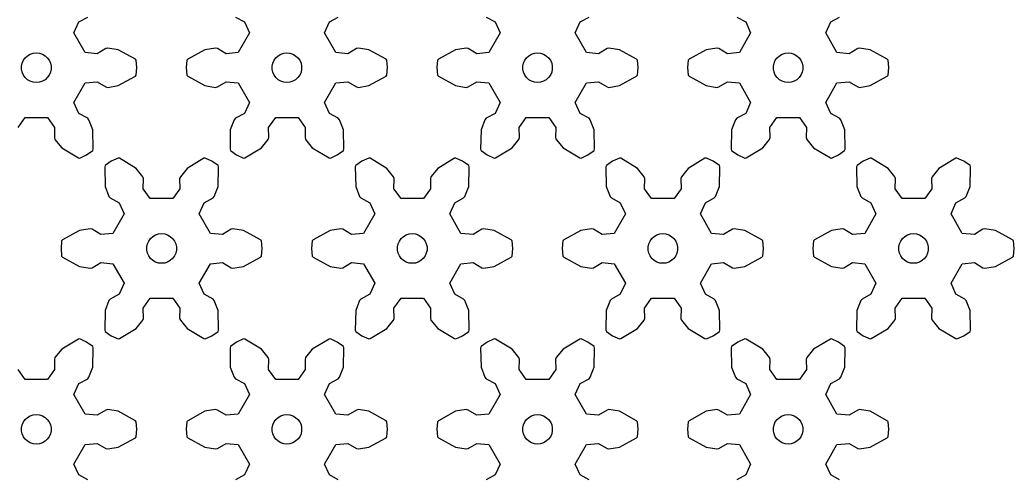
# Model space of a CAD drawing. Extents: x 0 to 198, y 0 to 238.
# Drawn here: x 97.3 to 198, y 59.2 to 105.4 of the extents above; entities that cross this region are included whole.
import ezdxf

# ---------------------------------------------------------------- set-up
doc = ezdxf.new("R2010")
doc.units = 0

msp = doc.modelspace()

# ---------------------------------------------------------------- linework, layer by layer
for p, q in [((103.29, 105.21), (104.19, 105.71)), ((119.15, 105.71), (120.05, 105.21)), ((128.66, 105.21), (129.56, 105.71)), ((144.53, 105.71), (145.43, 105.21)), ((154.04, 105.21), (154.94, 105.71)), ((169.9, 105.71), (170.8, 105.21)), ((179.41, 105.21), (180.31, 105.71)), ((102.79, 104.1), (103.29, 105.21)), ((120.05, 105.21), (120.56, 104.1)), ((128.16, 104.1), (128.66, 105.21)), ((145.43, 105.21), (145.93, 104.1)), ((153.53, 104.1), (154.04, 105.21)), ((170.8, 105.21), (171.3, 104.1)), ((178.9, 104.1), (179.41, 105.21)), ((103.92, 102.12), (102.79, 104.1)), ((120.56, 104.1), (119.42, 102.12)), ((129.3, 102.12), (128.16, 104.1)), ((145.93, 104.1), (144.79, 102.12)), ((154.67, 102.12), (153.53, 104.1)), ((171.3, 104.1), (170.17, 102.12)), ((180.04, 102.12), (178.9, 104.1)), ((97.87, 101.59), (98.11, 101.8)), ((98.11, 101.8), (98.38, 101.96)), ((98.38, 101.96), (98.68, 102.05)), ((98.68, 102.05), (98.99, 102.09)), ((98.99, 102.09), (99.3, 102.05)), ((99.3, 102.05), (99.6, 101.96)), ((99.6, 101.96), (99.87, 101.8)), ((99.87, 101.8), (100.1, 101.59)), ((105.14, 102), (103.92, 102.12)), ((106.02, 102.54), (105.14, 102)), ((106.22, 102.57), (106.02, 102.54)), ((107.29, 102.41), (106.22, 102.57)), ((109.02, 101.45), (107.29, 102.41)), ((116.06, 102.41), (114.33, 101.45)), ((117.13, 102.57), (116.06, 102.41)), ((117.32, 102.54), (117.13, 102.57)), ((118.2, 102), (117.32, 102.54)), ((119.42, 102.12), (118.2, 102)), ((123.24, 101.59), (123.48, 101.8)), ((123.48, 101.8), (123.75, 101.96)), ((123.75, 101.96), (124.05, 102.05)), ((124.05, 102.05), (124.36, 102.09)), ((124.36, 102.09), (124.67, 102.05)), ((124.67, 102.05), (124.97, 101.96)), ((124.97, 101.96), (125.24, 101.8)), ((125.24, 101.8), (125.47, 101.59)), ((130.52, 102), (129.3, 102.12)), ((131.4, 102.54), (130.52, 102)), ((131.59, 102.57), (131.4, 102.54)), ((132.66, 102.41), (131.59, 102.57)), ((134.39, 101.45), (132.66, 102.41)), ((141.43, 102.41), (139.7, 101.45)), ((142.5, 102.57), (141.43, 102.41)), ((142.7, 102.54), (142.5, 102.57)), ((143.57, 102), (142.7, 102.54)), ((144.79, 102.12), (143.57, 102)), ((148.62, 101.59), (148.85, 101.8)), ((148.85, 101.8), (149.12, 101.96)), ((149.12, 101.96), (149.42, 102.05)), ((149.42, 102.05), (149.73, 102.09)), ((149.73, 102.09), (150.04, 102.05)), ((150.04, 102.05), (150.34, 101.96)), ((150.34, 101.96), (150.61, 101.8)), ((150.61, 101.8), (150.85, 101.59)), ((155.89, 102), (154.67, 102.12)), ((156.77, 102.54), (155.89, 102)), ((156.96, 102.57), (156.77, 102.54)), ((158.03, 102.41), (156.96, 102.57)), ((159.76, 101.45), (158.03, 102.41)), ((166.8, 102.41), (165.07, 101.45)), ((167.88, 102.57), (166.8, 102.41)), ((168.07, 102.54), (167.88, 102.57)), ((168.95, 102), (168.07, 102.54)), ((170.17, 102.12), (168.95, 102)), ((173.99, 101.59), (174.22, 101.8)), ((174.22, 101.8), (174.49, 101.96)), ((174.49, 101.96), (174.79, 102.05)), ((174.79, 102.05), (175.1, 102.09)), ((175.1, 102.09), (175.41, 102.05)), ((175.41, 102.05), (175.71, 101.96)), ((175.71, 101.96), (175.98, 101.8)), ((175.98, 101.8), (176.22, 101.59)), ((181.26, 102), (180.04, 102.12)), ((182.14, 102.54), (181.26, 102)), ((182.33, 102.57), (182.14, 102.54)), ((183.4, 102.41), (182.33, 102.57)), ((185.13, 101.45), (183.4, 102.41)), ((97.5, 100.74), (97.56, 101.05)), ((97.5, 100.43), (97.5, 100.74)), ((97.56, 101.05), (97.69, 101.34)), ((97.69, 101.34), (97.87, 101.59)), ((100.1, 101.59), (100.29, 101.34)), ((100.29, 101.34), (100.41, 101.05)), ((100.41, 101.05), (100.48, 100.74)), ((100.48, 100.74), (100.48, 100.43)), ((109.11, 101.35), (109.02, 101.45)), ((109.17, 100.59), (109.11, 101.35)), ((114.24, 101.35), (114.17, 100.59)), ((114.33, 101.45), (114.24, 101.35)), ((122.87, 100.74), (122.93, 101.05)), ((122.87, 100.43), (122.87, 100.74)), ((122.93, 101.05), (123.06, 101.34)), ((123.06, 101.34), (123.24, 101.59)), ((125.47, 101.59), (125.66, 101.34)), ((125.66, 101.34), (125.79, 101.05)), ((125.79, 101.05), (125.85, 100.74)), ((125.85, 100.74), (125.85, 100.43)), ((134.48, 101.35), (134.39, 101.45)), ((134.55, 100.59), (134.48, 101.35)), ((139.61, 101.35), (139.55, 100.59)), ((139.7, 101.45), (139.61, 101.35)), ((148.24, 100.74), (148.3, 101.05)), ((148.24, 100.43), (148.24, 100.74)), ((148.3, 101.05), (148.43, 101.34)), ((148.43, 101.34), (148.62, 101.59)), ((150.85, 101.59), (151.03, 101.34)), ((151.03, 101.34), (151.16, 101.05)), ((151.16, 101.05), (151.22, 100.74)), ((151.22, 100.74), (151.22, 100.43)), ((159.85, 101.35), (159.76, 101.45)), ((159.92, 100.59), (159.85, 101.35)), ((164.98, 101.35), (164.92, 100.59)), ((165.07, 101.45), (164.98, 101.35)), ((173.61, 100.74), (173.68, 101.05)), ((173.61, 100.43), (173.61, 100.74)), ((173.68, 101.05), (173.8, 101.34)), ((173.8, 101.34), (173.99, 101.59)), ((176.22, 101.59), (176.4, 101.34)), ((176.4, 101.34), (176.53, 101.05)), ((176.53, 101.05), (176.59, 100.74)), ((176.59, 100.74), (176.59, 100.43)), ((185.22, 101.35), (185.13, 101.45)), ((185.29, 100.59), (185.22, 101.35)), ((97.56, 100.12), (97.5, 100.43)), ((97.69, 99.84), (97.56, 100.12)), ((97.87, 99.58), (97.69, 99.84)), ((100.29, 99.84), (100.1, 99.58)), ((100.41, 100.12), (100.29, 99.84)), ((100.48, 100.43), (100.41, 100.12)), ((107.29, 98.77), (109.02, 99.72)), ((109.02, 99.72), (109.11, 99.83)), ((109.11, 99.83), (109.17, 100.59)), ((114.17, 100.59), (114.24, 99.83)), ((114.24, 99.83), (114.33, 99.72)), ((114.33, 99.72), (116.06, 98.77)), ((122.93, 100.12), (122.87, 100.43)), ((123.06, 99.84), (122.93, 100.12)), ((123.24, 99.58), (123.06, 99.84)), ((125.66, 99.84), (125.47, 99.58)), ((125.79, 100.12), (125.66, 99.84)), ((125.85, 100.43), (125.79, 100.12)), ((132.66, 98.77), (134.39, 99.72)), ((134.39, 99.72), (134.48, 99.83)), ((134.48, 99.83), (134.55, 100.59)), ((139.55, 100.59), (139.61, 99.83)), ((139.61, 99.83), (139.7, 99.72)), ((139.7, 99.72), (141.43, 98.77)), ((148.3, 100.12), (148.24, 100.43)), ((148.43, 99.84), (148.3, 100.12)), ((148.62, 99.58), (148.43, 99.84)), ((151.03, 99.84), (150.85, 99.58)), ((151.16, 100.12), (151.03, 99.84)), ((151.22, 100.43), (151.16, 100.12)), ((158.03, 98.77), (159.76, 99.72)), ((159.76, 99.72), (159.85, 99.83)), ((159.85, 99.83), (159.92, 100.59)), ((164.92, 100.59), (164.98, 99.83)), ((164.98, 99.83), (165.07, 99.72)), ((165.07, 99.72), (166.8, 98.77)), ((173.68, 100.12), (173.61, 100.43)), ((173.8, 99.84), (173.68, 100.12)), ((173.99, 99.58), (173.8, 99.84)), ((176.4, 99.84), (176.22, 99.58)), ((176.53, 100.12), (176.4, 99.84)), ((176.59, 100.43), (176.53, 100.12)), ((183.4, 98.77), (185.13, 99.72)), ((185.13, 99.72), (185.22, 99.83)), ((185.22, 99.83), (185.29, 100.59)), ((98.11, 99.37), (97.87, 99.58)), ((98.38, 99.22), (98.11, 99.37)), ((98.68, 99.12), (98.38, 99.22)), ((98.99, 99.09), (98.68, 99.12)), ((99.3, 99.12), (98.99, 99.09)), ((99.6, 99.22), (99.3, 99.12)), ((99.87, 99.37), (99.6, 99.22)), ((100.1, 99.58), (99.87, 99.37)), ((102.79, 97.08), (103.92, 99.05)), ((103.92, 99.05), (105.14, 99.17)), ((105.14, 99.17), (106.02, 98.64)), ((106.02, 98.64), (106.22, 98.6)), ((106.22, 98.6), (107.29, 98.77)), ((116.06, 98.77), (117.13, 98.6)), ((117.13, 98.6), (117.32, 98.64)), ((117.32, 98.64), (118.2, 99.17)), ((118.2, 99.17), (119.42, 99.05)), ((119.42, 99.05), (120.56, 97.08)), ((123.48, 99.37), (123.24, 99.58)), ((123.75, 99.22), (123.48, 99.37)), ((124.05, 99.12), (123.75, 99.22)), ((124.36, 99.09), (124.05, 99.12)), ((124.67, 99.12), (124.36, 99.09)), ((124.97, 99.22), (124.67, 99.12)), ((125.24, 99.37), (124.97, 99.22)), ((125.47, 99.58), (125.24, 99.37)), ((128.16, 97.08), (129.3, 99.05)), ((129.3, 99.05), (130.52, 99.17)), ((130.52, 99.17), (131.4, 98.64)), ((131.4, 98.64), (131.59, 98.6)), ((131.59, 98.6), (132.66, 98.77)), ((141.43, 98.77), (142.5, 98.6)), ((142.5, 98.6), (142.7, 98.64)), ((142.7, 98.64), (143.57, 99.17)), ((143.57, 99.17), (144.79, 99.05)), ((144.79, 99.05), (145.93, 97.08)), ((148.85, 99.37), (148.62, 99.58)), ((149.12, 99.22), (148.85, 99.37)), ((149.42, 99.12), (149.12, 99.22)), ((149.73, 99.09), (149.42, 99.12)), ((150.04, 99.12), (149.73, 99.09)), ((150.34, 99.22), (150.04, 99.12)), ((150.61, 99.37), (150.34, 99.22)), ((150.85, 99.58), (150.61, 99.37)), ((153.53, 97.08), (154.67, 99.05)), ((154.67, 99.05), (155.89, 99.17)), ((155.89, 99.17), (156.77, 98.64)), ((156.77, 98.64), (156.96, 98.6)), ((156.96, 98.6), (158.03, 98.77)), ((166.8, 98.77), (167.88, 98.6)), ((167.88, 98.6), (168.07, 98.64)), ((168.07, 98.64), (168.95, 99.17)), ((168.95, 99.17), (170.17, 99.05)), ((170.17, 99.05), (171.3, 97.08)), ((174.22, 99.37), (173.99, 99.58)), ((174.49, 99.22), (174.22, 99.37)), ((174.79, 99.12), (174.49, 99.22)), ((175.1, 99.09), (174.79, 99.12)), ((175.41, 99.12), (175.1, 99.09)), ((175.71, 99.22), (175.41, 99.12)), ((175.98, 99.37), (175.71, 99.22)), ((176.22, 99.58), (175.98, 99.37)), ((178.9, 97.08), (180.04, 99.05)), ((180.04, 99.05), (181.26, 99.17)), ((181.26, 99.17), (182.14, 98.64)), ((182.14, 98.64), (182.33, 98.6)), ((182.33, 98.6), (183.4, 98.77)), ((103.29, 95.96), (102.79, 97.08)), ((120.56, 97.08), (120.05, 95.96)), ((128.66, 95.96), (128.16, 97.08)), ((145.93, 97.08), (145.43, 95.96)), ((154.04, 95.96), (153.53, 97.08)), ((171.3, 97.08), (170.8, 95.96)), ((179.41, 95.96), (178.9, 97.08)), ((104.19, 95.47), (103.29, 95.96)), ((120.05, 95.96), (119.15, 95.47)), ((129.56, 95.47), (128.66, 95.96)), ((145.43, 95.96), (144.53, 95.47)), ((154.94, 95.47), (154.04, 95.96)), ((170.8, 95.96), (169.9, 95.47)), ((180.31, 95.47), (179.41, 95.96)), ((97.14, 94.55), (97.85, 95.54)), ((97.85, 95.54), (100.13, 95.54)), ((100.13, 95.54), (100.84, 94.55)), ((104.32, 95.32), (104.19, 95.47)), ((104.71, 94.31), (104.32, 95.32)), ((119.03, 95.32), (118.63, 94.31)), ((119.15, 95.47), (119.03, 95.32)), ((122.51, 94.55), (123.22, 95.54)), ((123.22, 95.54), (125.5, 95.54)), ((125.5, 95.54), (126.21, 94.55)), ((129.69, 95.32), (129.56, 95.47)), ((130.08, 94.31), (129.69, 95.32)), ((144.4, 95.32), (144.01, 94.31)), ((144.53, 95.47), (144.4, 95.32)), ((147.88, 94.55), (148.59, 95.54)), ((148.59, 95.54), (150.87, 95.54)), ((150.87, 95.54), (151.58, 94.55)), ((155.06, 95.32), (154.94, 95.47)), ((155.46, 94.31), (155.06, 95.32)), ((169.77, 95.32), (169.38, 94.31)), ((169.9, 95.47), (169.77, 95.32)), ((173.25, 94.55), (173.96, 95.54)), ((173.96, 95.54), (176.24, 95.54)), ((176.24, 95.54), (176.95, 94.55)), ((180.44, 95.32), (180.31, 95.47)), ((180.83, 94.31), (180.44, 95.32)), ((100.84, 94.55), (100.82, 93.52)), ((104.75, 92.33), (104.71, 94.31)), ((118.63, 94.31), (118.6, 92.33)), ((122.53, 93.52), (122.51, 94.55)), ((126.21, 94.55), (126.19, 93.52)), ((130.12, 92.33), (130.08, 94.31)), ((144.01, 94.31), (143.97, 92.33)), ((147.9, 93.52), (147.88, 94.55)), ((151.58, 94.55), (151.56, 93.52)), ((155.49, 92.33), (155.46, 94.31)), ((169.38, 94.31), (169.34, 92.33)), ((173.27, 93.52), (173.25, 94.55)), ((176.95, 94.55), (176.93, 93.52)), ((180.87, 92.33), (180.83, 94.31)), ((100.82, 93.52), (100.88, 93.34)), ((100.88, 93.34), (101.56, 92.49)), ((121.78, 92.49), (122.46, 93.34)), ((122.46, 93.34), (122.53, 93.52)), ((126.19, 93.52), (126.25, 93.34)), ((126.25, 93.34), (126.93, 92.49)), ((147.16, 92.49), (147.84, 93.34)), ((147.84, 93.34), (147.9, 93.52)), ((151.56, 93.52), (151.63, 93.34)), ((151.63, 93.34), (152.31, 92.49)), ((172.53, 92.49), (173.21, 93.34)), ((173.21, 93.34), (173.27, 93.52)), ((176.93, 93.52), (177, 93.34)), ((177, 93.34), (177.68, 92.49)), ((101.56, 92.49), (103.25, 91.47)), ((103.39, 91.44), (104.08, 91.77)), ((104.08, 91.77), (104.71, 92.2)), ((104.71, 92.2), (104.75, 92.33)), ((118.6, 92.33), (118.64, 92.2)), ((118.64, 92.2), (119.27, 91.77)), ((119.27, 91.77), (119.96, 91.44)), ((120.09, 91.47), (121.78, 92.49)), ((126.93, 92.49), (128.63, 91.47)), ((128.76, 91.44), (129.45, 91.77)), ((129.45, 91.77), (130.08, 92.2)), ((130.08, 92.2), (130.12, 92.33)), ((143.97, 92.33), (144.01, 92.2)), ((144.01, 92.2), (144.64, 91.77)), ((144.64, 91.77), (145.33, 91.44)), ((145.46, 91.47), (147.16, 92.49)), ((152.31, 92.49), (154, 91.47)), ((154.13, 91.44), (154.82, 91.77)), ((154.82, 91.77), (155.45, 92.2)), ((155.45, 92.2), (155.49, 92.33)), ((169.34, 92.33), (169.38, 92.2)), ((169.38, 92.2), (170.01, 91.77)), ((170.01, 91.77), (170.7, 91.44)), ((170.84, 91.47), (172.53, 92.49)), ((177.68, 92.49), (179.37, 91.47)), ((179.5, 91.44), (180.2, 91.77)), ((180.2, 91.77), (180.82, 92.2)), ((180.82, 92.2), (180.87, 92.33)), ((103.25, 91.47), (103.39, 91.44)), ((105.95, 90.68), (105.91, 90.55)), ((106.58, 91.12), (105.95, 90.68)), ((107.27, 91.44), (106.58, 91.12)), ((107.41, 91.42), (107.27, 91.44)), ((109.1, 90.4), (107.41, 91.42)), ((115.94, 91.42), (114.25, 90.4)), ((116.07, 91.44), (115.94, 91.42)), ((116.77, 91.12), (116.07, 91.44)), ((117.39, 90.68), (116.77, 91.12)), ((117.44, 90.55), (117.39, 90.68)), ((119.96, 91.44), (120.09, 91.47)), ((128.63, 91.47), (128.76, 91.44)), ((131.33, 90.68), (131.28, 90.55)), ((131.95, 91.12), (131.33, 90.68)), ((132.64, 91.44), (131.95, 91.12)), ((132.78, 91.42), (132.64, 91.44)), ((134.47, 90.4), (132.78, 91.42)), ((141.31, 91.42), (139.62, 90.4)), ((141.45, 91.44), (141.31, 91.42)), ((142.14, 91.12), (141.45, 91.44)), ((142.76, 90.68), (142.14, 91.12)), ((142.81, 90.55), (142.76, 90.68)), ((145.33, 91.44), (145.46, 91.47)), ((154, 91.47), (154.13, 91.44)), ((156.7, 90.68), (156.65, 90.55)), ((157.32, 91.12), (156.7, 90.68)), ((158.02, 91.44), (157.32, 91.12)), ((158.15, 91.42), (158.02, 91.44)), ((159.84, 90.4), (158.15, 91.42)), ((166.68, 91.42), (164.99, 90.4)), ((166.82, 91.44), (166.68, 91.42)), ((167.51, 91.12), (166.82, 91.44)), ((168.14, 90.68), (167.51, 91.12)), ((168.18, 90.55), (168.14, 90.68)), ((170.7, 91.44), (170.84, 91.47)), ((179.37, 91.47), (179.5, 91.44)), ((182.07, 90.68), (182.03, 90.55)), ((182.7, 91.12), (182.07, 90.68)), ((183.39, 91.44), (182.7, 91.12)), ((183.52, 91.42), (183.39, 91.44)), ((185.21, 90.4), (183.52, 91.42)), ((192.06, 91.42), (190.36, 90.4)), ((192.19, 91.44), (192.06, 91.42)), ((192.88, 91.12), (192.19, 91.44)), ((193.51, 90.68), (192.88, 91.12)), ((193.55, 90.55), (193.51, 90.68)), ((105.91, 90.55), (105.95, 88.58)), ((109.78, 89.55), (109.1, 90.4)), ((114.25, 90.4), (113.57, 89.55)), ((117.4, 88.58), (117.44, 90.55)), ((131.28, 90.55), (131.32, 88.58)), ((135.15, 89.55), (134.47, 90.4)), ((139.62, 90.4), (138.94, 89.55)), ((142.77, 88.58), (142.81, 90.55)), ((156.65, 90.55), (156.69, 88.58)), ((160.52, 89.55), (159.84, 90.4)), ((164.99, 90.4), (164.31, 89.55)), ((168.14, 88.58), (168.18, 90.55)), ((182.03, 90.55), (182.06, 88.58)), ((185.89, 89.55), (185.21, 90.4)), ((190.36, 90.4), (189.68, 89.55)), ((193.51, 88.58), (193.55, 90.55)), ((105.95, 88.58), (106.34, 87.57)), ((109.84, 89.37), (109.78, 89.55)), ((109.82, 88.34), (109.84, 89.37)), ((113.57, 89.55), (113.5, 89.37)), ((113.5, 89.37), (113.52, 88.34)), ((117.01, 87.57), (117.4, 88.58)), ((131.32, 88.58), (131.71, 87.57)), ((135.21, 89.37), (135.15, 89.55)), ((135.19, 88.34), (135.21, 89.37)), ((138.94, 89.55), (138.88, 89.37)), ((138.88, 89.37), (138.9, 88.34)), ((142.38, 87.57), (142.77, 88.58)), ((156.69, 88.58), (157.08, 87.57)), ((160.59, 89.37), (160.52, 89.55)), ((160.57, 88.34), (160.59, 89.37)), ((164.31, 89.55), (164.25, 89.37)), ((164.25, 89.37), (164.27, 88.34)), ((167.75, 87.57), (168.14, 88.58)), ((182.06, 88.58), (182.46, 87.57)), ((185.96, 89.37), (185.89, 89.55)), ((185.94, 88.34), (185.96, 89.37)), ((189.68, 89.55), (189.62, 89.37)), ((189.62, 89.37), (189.64, 88.34)), ((193.12, 87.57), (193.51, 88.58)), ((106.34, 87.57), (106.47, 87.42)), ((110.53, 87.34), (109.82, 88.34)), ((113.52, 88.34), (112.81, 87.34)), ((116.88, 87.42), (117.01, 87.57)), ((131.71, 87.57), (131.84, 87.42)), ((135.91, 87.34), (135.19, 88.34)), ((138.9, 88.34), (138.18, 87.34)), ((142.25, 87.42), (142.38, 87.57)), ((157.08, 87.57), (157.21, 87.42)), ((161.28, 87.34), (160.57, 88.34)), ((164.27, 88.34), (163.56, 87.34)), ((167.62, 87.42), (167.75, 87.57)), ((182.46, 87.57), (182.58, 87.42)), ((186.65, 87.34), (185.94, 88.34)), ((189.64, 88.34), (188.93, 87.34)), ((192.99, 87.42), (193.12, 87.57)), ((106.47, 87.42), (107.37, 86.92)), ((107.37, 86.92), (107.88, 85.81)), ((112.81, 87.34), (110.53, 87.34)), ((115.47, 85.81), (115.98, 86.92)), ((115.98, 86.92), (116.88, 87.42)), ((131.84, 87.42), (132.74, 86.92)), ((132.74, 86.92), (133.25, 85.81)), ((138.18, 87.34), (135.91, 87.34)), ((140.84, 85.81), (141.35, 86.92)), ((141.35, 86.92), (142.25, 87.42)), ((157.21, 87.42), (158.11, 86.92)), ((158.11, 86.92), (158.62, 85.81)), ((163.56, 87.34), (161.28, 87.34)), ((166.21, 85.81), (166.72, 86.92)), ((166.72, 86.92), (167.62, 87.42)), ((182.58, 87.42), (183.48, 86.92)), ((183.48, 86.92), (183.99, 85.81)), ((188.93, 87.34), (186.65, 87.34)), ((191.59, 85.81), (192.09, 86.92)), ((192.09, 86.92), (192.99, 87.42)), ((107.88, 85.81), (106.74, 83.83)), ((116.61, 83.83), (115.47, 85.81)), ((133.25, 85.81), (132.11, 83.83)), ((141.98, 83.83), (140.84, 85.81)), ((158.62, 85.81), (157.48, 83.83)), ((167.35, 83.83), (166.21, 85.81)), ((183.99, 85.81), (182.85, 83.83)), ((192.73, 83.83), (191.59, 85.81)), ((103.37, 84.12), (101.64, 83.16)), ((104.45, 84.28), (103.37, 84.12)), ((104.64, 84.25), (104.45, 84.28)), ((105.52, 83.72), (104.64, 84.25)), ((106.74, 83.83), (105.52, 83.72)), ((110.79, 83.51), (111.06, 83.67)), ((111.06, 83.67), (111.36, 83.77)), ((111.36, 83.77), (111.67, 83.8)), ((111.67, 83.8), (111.99, 83.77)), ((111.99, 83.77), (112.28, 83.67)), ((112.28, 83.67), (112.55, 83.51)), ((117.83, 83.72), (116.61, 83.83)), ((118.71, 84.25), (117.83, 83.72)), ((118.9, 84.28), (118.71, 84.25)), ((119.97, 84.12), (118.9, 84.28)), ((121.7, 83.16), (119.97, 84.12)), ((128.74, 84.12), (127.02, 83.16)), ((129.82, 84.28), (128.74, 84.12)), ((130.01, 84.25), (129.82, 84.28)), ((130.89, 83.72), (130.01, 84.25)), ((132.11, 83.83), (130.89, 83.72)), ((136.16, 83.51), (136.43, 83.67)), ((136.43, 83.67), (136.73, 83.77)), ((136.73, 83.77), (137.05, 83.8)), ((137.05, 83.8), (137.36, 83.77)), ((137.36, 83.77), (137.66, 83.67)), ((137.66, 83.67), (137.93, 83.51)), ((143.2, 83.72), (141.98, 83.83)), ((144.08, 84.25), (143.2, 83.72)), ((144.27, 84.28), (144.08, 84.25)), ((145.35, 84.12), (144.27, 84.28)), ((147.07, 83.16), (145.35, 84.12)), ((154.12, 84.12), (152.39, 83.16)), ((155.19, 84.28), (154.12, 84.12)), ((155.38, 84.25), (155.19, 84.28)), ((156.26, 83.72), (155.38, 84.25)), ((157.48, 83.83), (156.26, 83.72)), ((161.54, 83.51), (161.81, 83.67)), ((161.81, 83.67), (162.11, 83.77)), ((162.11, 83.77), (162.42, 83.8)), ((162.42, 83.8), (162.73, 83.77)), ((162.73, 83.77), (163.03, 83.67)), ((163.03, 83.67), (163.3, 83.51)), ((168.57, 83.72), (167.35, 83.83)), ((169.45, 84.25), (168.57, 83.72)), ((169.64, 84.28), (169.45, 84.25)), ((170.72, 84.12), (169.64, 84.28)), ((172.45, 83.16), (170.72, 84.12)), ((179.49, 84.12), (177.76, 83.16)), ((180.56, 84.28), (179.49, 84.12)), ((180.75, 84.25), (180.56, 84.28)), ((181.63, 83.72), (180.75, 84.25)), ((182.85, 83.83), (181.63, 83.72)), ((186.91, 83.51), (187.18, 83.67)), ((187.18, 83.67), (187.48, 83.77)), ((187.48, 83.77), (187.79, 83.8)), ((187.79, 83.8), (188.1, 83.77)), ((188.1, 83.77), (188.4, 83.67)), ((188.4, 83.67), (188.67, 83.51)), ((193.95, 83.72), (192.73, 83.83)), ((194.82, 84.25), (193.95, 83.72)), ((195.02, 84.28), (194.82, 84.25)), ((196.09, 84.12), (195.02, 84.28)), ((197.82, 83.16), (196.09, 84.12)), ((101.55, 83.06), (101.49, 82.3)), ((101.64, 83.16), (101.55, 83.06)), ((110.18, 82.46), (110.25, 82.76)), ((110.25, 82.76), (110.37, 83.05)), ((110.37, 83.05), (110.56, 83.3)), ((110.56, 83.3), (110.79, 83.51)), ((112.55, 83.51), (112.79, 83.3)), ((112.79, 83.3), (112.97, 83.05)), ((112.97, 83.05), (113.1, 82.76)), ((113.1, 82.76), (113.17, 82.46)), ((121.79, 83.06), (121.7, 83.16)), ((121.86, 82.3), (121.79, 83.06)), ((126.93, 83.06), (126.86, 82.3)), ((127.02, 83.16), (126.93, 83.06)), ((135.55, 82.46), (135.62, 82.76)), ((135.62, 82.76), (135.75, 83.05)), ((135.75, 83.05), (135.93, 83.3)), ((135.93, 83.3), (136.16, 83.51)), ((137.93, 83.51), (138.16, 83.3)), ((138.16, 83.3), (138.34, 83.05)), ((138.34, 83.05), (138.47, 82.76)), ((138.47, 82.76), (138.54, 82.46)), ((147.16, 83.06), (147.07, 83.16)), ((147.23, 82.3), (147.16, 83.06)), ((152.3, 83.06), (152.23, 82.3)), ((152.39, 83.16), (152.3, 83.06)), ((160.93, 82.46), (160.99, 82.76)), ((160.99, 82.76), (161.12, 83.05)), ((161.12, 83.05), (161.3, 83.3)), ((161.3, 83.3), (161.54, 83.51)), ((163.3, 83.51), (163.53, 83.3)), ((163.53, 83.3), (163.72, 83.05)), ((163.72, 83.05), (163.84, 82.76)), ((163.84, 82.76), (163.91, 82.46)), ((172.54, 83.06), (172.45, 83.16)), ((172.6, 82.3), (172.54, 83.06)), ((177.67, 83.06), (177.6, 82.3)), ((177.76, 83.16), (177.67, 83.06)), ((186.3, 82.46), (186.36, 82.76)), ((186.36, 82.76), (186.49, 83.05)), ((186.49, 83.05), (186.67, 83.3)), ((186.67, 83.3), (186.91, 83.51)), ((188.67, 83.51), (188.9, 83.3)), ((188.9, 83.3), (189.09, 83.05)), ((189.09, 83.05), (189.22, 82.76)), ((189.22, 82.76), (189.28, 82.46)), ((197.91, 83.06), (197.82, 83.16)), ((197.97, 82.3), (197.91, 83.06)), ((101.49, 82.3), (101.55, 81.54)), ((101.55, 81.54), (101.64, 81.43)), ((110.18, 82.14), (110.18, 82.46)), ((110.25, 81.84), (110.18, 82.14)), ((110.37, 81.55), (110.25, 81.84)), ((110.56, 81.3), (110.37, 81.55)), ((112.97, 81.55), (112.79, 81.3)), ((113.1, 81.84), (112.97, 81.55)), ((113.17, 82.14), (113.1, 81.84)), ((113.17, 82.46), (113.17, 82.14)), ((121.7, 81.43), (121.79, 81.54)), ((121.79, 81.54), (121.86, 82.3)), ((126.86, 82.3), (126.93, 81.54)), ((126.93, 81.54), (127.02, 81.43)), ((135.55, 82.14), (135.55, 82.46)), ((135.62, 81.84), (135.55, 82.14)), ((135.75, 81.55), (135.62, 81.84)), ((135.93, 81.3), (135.75, 81.55)), ((138.34, 81.55), (138.16, 81.3)), ((138.47, 81.84), (138.34, 81.55)), ((138.54, 82.14), (138.47, 81.84)), ((138.54, 82.46), (138.54, 82.14)), ((147.07, 81.43), (147.16, 81.54)), ((147.16, 81.54), (147.23, 82.3)), ((152.23, 82.3), (152.3, 81.54)), ((152.3, 81.54), (152.39, 81.43)), ((160.93, 82.14), (160.93, 82.46)), ((160.99, 81.84), (160.93, 82.14)), ((161.12, 81.55), (160.99, 81.84)), ((161.3, 81.3), (161.12, 81.55)), ((163.72, 81.55), (163.53, 81.3)), ((163.84, 81.84), (163.72, 81.55)), ((163.91, 82.14), (163.84, 81.84)), ((163.91, 82.46), (163.91, 82.14)), ((172.45, 81.43), (172.54, 81.54)), ((172.54, 81.54), (172.6, 82.3)), ((177.6, 82.3), (177.67, 81.54)), ((177.67, 81.54), (177.76, 81.43)), ((186.3, 82.14), (186.3, 82.46)), ((186.36, 81.84), (186.3, 82.14)), ((186.49, 81.55), (186.36, 81.84)), ((186.67, 81.3), (186.49, 81.55)), ((189.09, 81.55), (188.9, 81.3)), ((189.22, 81.84), (189.09, 81.55)), ((189.28, 82.14), (189.22, 81.84)), ((189.28, 82.46), (189.28, 82.14)), ((197.82, 81.43), (197.91, 81.54)), ((197.91, 81.54), (197.97, 82.3)), ((101.64, 81.43), (103.37, 80.48)), ((104.64, 80.35), (105.52, 80.88)), ((105.52, 80.88), (106.74, 80.76)), ((106.74, 80.76), (107.88, 78.79)), ((110.79, 81.09), (110.56, 81.3)), ((111.06, 80.93), (110.79, 81.09)), ((111.36, 80.83), (111.06, 80.93)), ((111.67, 80.8), (111.36, 80.83)), ((111.99, 80.83), (111.67, 80.8)), ((112.28, 80.93), (111.99, 80.83)), ((112.55, 81.09), (112.28, 80.93)), ((112.79, 81.3), (112.55, 81.09)), ((115.47, 78.79), (116.61, 80.76)), ((116.61, 80.76), (117.83, 80.88)), ((117.83, 80.88), (118.71, 80.35)), ((119.97, 80.48), (121.7, 81.43)), ((127.02, 81.43), (128.74, 80.48)), ((130.01, 80.35), (130.89, 80.88)), ((130.89, 80.88), (132.11, 80.76)), ((132.11, 80.76), (133.25, 78.79)), ((136.16, 81.09), (135.93, 81.3)), ((136.43, 80.93), (136.16, 81.09)), ((136.73, 80.83), (136.43, 80.93)), ((137.05, 80.8), (136.73, 80.83)), ((137.36, 80.83), (137.05, 80.8)), ((137.66, 80.93), (137.36, 80.83)), ((137.93, 81.09), (137.66, 80.93)), ((138.16, 81.3), (137.93, 81.09)), ((140.84, 78.79), (141.98, 80.76)), ((141.98, 80.76), (143.2, 80.88)), ((143.2, 80.88), (144.08, 80.35)), ((145.35, 80.48), (147.07, 81.43)), ((152.39, 81.43), (154.12, 80.48)), ((155.38, 80.35), (156.26, 80.88)), ((156.26, 80.88), (157.48, 80.76)), ((157.48, 80.76), (158.62, 78.79)), ((161.54, 81.09), (161.3, 81.3)), ((161.81, 80.93), (161.54, 81.09)), ((162.11, 80.83), (161.81, 80.93)), ((162.42, 80.8), (162.11, 80.83)), ((162.73, 80.83), (162.42, 80.8)), ((163.03, 80.93), (162.73, 80.83)), ((163.3, 81.09), (163.03, 80.93)), ((163.53, 81.3), (163.3, 81.09)), ((166.21, 78.79), (167.35, 80.76)), ((167.35, 80.76), (168.57, 80.88)), ((168.57, 80.88), (169.45, 80.35)), ((170.72, 80.48), (172.45, 81.43)), ((177.76, 81.43), (179.49, 80.48)), ((180.75, 80.35), (181.63, 80.88)), ((181.63, 80.88), (182.85, 80.76)), ((182.85, 80.76), (183.99, 78.79)), ((186.91, 81.09), (186.67, 81.3)), ((187.18, 80.93), (186.91, 81.09)), ((187.48, 80.83), (187.18, 80.93)), ((187.79, 80.8), (187.48, 80.83)), ((188.1, 80.83), (187.79, 80.8)), ((188.4, 80.93), (188.1, 80.83)), ((188.67, 81.09), (188.4, 80.93)), ((188.9, 81.3), (188.67, 81.09)), ((191.59, 78.79), (192.73, 80.76)), ((192.73, 80.76), (193.95, 80.88)), ((193.95, 80.88), (194.82, 80.35)), ((196.09, 80.48), (197.82, 81.43)), ((103.37, 80.48), (104.45, 80.31)), ((104.45, 80.31), (104.64, 80.35)), ((118.71, 80.35), (118.9, 80.31)), ((118.9, 80.31), (119.97, 80.48)), ((128.74, 80.48), (129.82, 80.31)), ((129.82, 80.31), (130.01, 80.35)), ((144.08, 80.35), (144.27, 80.31)), ((144.27, 80.31), (145.35, 80.48)), ((154.12, 80.48), (155.19, 80.31)), ((155.19, 80.31), (155.38, 80.35)), ((169.45, 80.35), (169.64, 80.31)), ((169.64, 80.31), (170.72, 80.48)), ((179.49, 80.48), (180.56, 80.31)), ((180.56, 80.31), (180.75, 80.35)), ((194.82, 80.35), (195.02, 80.31)), ((195.02, 80.31), (196.09, 80.48)), ((107.88, 78.79), (107.37, 77.68)), ((115.98, 77.68), (115.47, 78.79)), ((133.25, 78.79), (132.74, 77.68)), ((141.35, 77.68), (140.84, 78.79)), ((158.62, 78.79), (158.11, 77.68)), ((166.72, 77.68), (166.21, 78.79)), ((183.99, 78.79), (183.48, 77.68)), ((192.09, 77.68), (191.59, 78.79)), ((107.37, 77.68), (106.47, 77.18)), ((116.88, 77.18), (115.98, 77.68)), ((132.74, 77.68), (131.84, 77.18)), ((142.25, 77.18), (141.35, 77.68)), ((158.11, 77.68), (157.21, 77.18)), ((167.62, 77.18), (166.72, 77.68)), ((183.48, 77.68), (182.58, 77.18)), ((192.99, 77.18), (192.09, 77.68)), ((106.34, 77.03), (105.95, 76.02)), ((106.47, 77.18), (106.34, 77.03)), ((109.82, 76.26), (110.53, 77.26)), ((110.53, 77.26), (112.81, 77.26)), ((112.81, 77.26), (113.52, 76.26)), ((117.01, 77.03), (116.88, 77.18)), ((117.4, 76.02), (117.01, 77.03)), ((131.71, 77.03), (131.32, 76.02)), ((131.84, 77.18), (131.71, 77.03)), ((135.19, 76.26), (135.91, 77.26)), ((135.91, 77.26), (138.18, 77.26)), ((138.18, 77.26), (138.9, 76.26)), ((142.38, 77.03), (142.25, 77.18)), ((142.77, 76.02), (142.38, 77.03)), ((157.08, 77.03), (156.69, 76.02)), ((157.21, 77.18), (157.08, 77.03)), ((160.57, 76.26), (161.28, 77.26)), ((161.28, 77.26), (163.56, 77.26)), ((163.56, 77.26), (164.27, 76.26)), ((167.75, 77.03), (167.62, 77.18)), ((168.14, 76.02), (167.75, 77.03)), ((182.46, 77.03), (182.06, 76.02)), ((182.58, 77.18), (182.46, 77.03)), ((185.94, 76.26), (186.65, 77.26)), ((186.65, 77.26), (188.93, 77.26)), ((188.93, 77.26), (189.64, 76.26)), ((193.12, 77.03), (192.99, 77.18)), ((193.51, 76.02), (193.12, 77.03)), ((105.95, 76.02), (105.91, 74.04)), ((109.84, 75.23), (109.82, 76.26)), ((113.52, 76.26), (113.5, 75.23)), ((117.44, 74.04), (117.4, 76.02)), ((131.32, 76.02), (131.28, 74.04)), ((135.21, 75.23), (135.19, 76.26)), ((138.9, 76.26), (138.88, 75.23)), ((142.81, 74.04), (142.77, 76.02)), ((156.69, 76.02), (156.65, 74.04)), ((160.59, 75.23), (160.57, 76.26)), ((164.27, 76.26), (164.25, 75.23)), ((168.18, 74.04), (168.14, 76.02)), ((182.06, 76.02), (182.03, 74.04)), ((185.96, 75.23), (185.94, 76.26)), ((189.64, 76.26), (189.62, 75.23)), ((193.55, 74.04), (193.51, 76.02)), ((109.1, 74.2), (109.78, 75.05)), ((109.78, 75.05), (109.84, 75.23)), ((113.5, 75.23), (113.57, 75.05)), ((113.57, 75.05), (114.25, 74.2)), ((134.47, 74.2), (135.15, 75.05)), ((135.15, 75.05), (135.21, 75.23)), ((138.88, 75.23), (138.94, 75.05)), ((138.94, 75.05), (139.62, 74.2)), ((159.84, 74.2), (160.52, 75.05)), ((160.52, 75.05), (160.59, 75.23)), ((164.25, 75.23), (164.31, 75.05)), ((164.31, 75.05), (164.99, 74.2)), ((185.21, 74.2), (185.89, 75.05)), ((185.89, 75.05), (185.96, 75.23)), ((189.62, 75.23), (189.68, 75.05)), ((189.68, 75.05), (190.36, 74.2)), ((105.91, 74.04), (105.95, 73.92)), ((105.95, 73.92), (106.58, 73.48)), ((106.58, 73.48), (107.27, 73.15)), ((107.41, 73.18), (109.1, 74.2)), ((114.25, 74.2), (115.94, 73.18)), ((116.07, 73.15), (116.77, 73.48)), ((116.77, 73.48), (117.39, 73.92)), ((117.39, 73.92), (117.44, 74.04)), ((131.28, 74.04), (131.33, 73.92)), ((131.33, 73.92), (131.95, 73.48)), ((131.95, 73.48), (132.64, 73.15)), ((132.78, 73.18), (134.47, 74.2)), ((139.62, 74.2), (141.31, 73.18)), ((141.45, 73.15), (142.14, 73.48)), ((142.14, 73.48), (142.76, 73.92)), ((142.76, 73.92), (142.81, 74.04)), ((156.65, 74.04), (156.7, 73.92)), ((156.7, 73.92), (157.32, 73.48)), ((157.32, 73.48), (158.02, 73.15)), ((158.15, 73.18), (159.84, 74.2)), ((164.99, 74.2), (166.68, 73.18)), ((166.82, 73.15), (167.51, 73.48)), ((167.51, 73.48), (168.14, 73.92)), ((168.14, 73.92), (168.18, 74.04)), ((182.03, 74.04), (182.07, 73.92)), ((182.07, 73.92), (182.7, 73.48)), ((182.7, 73.48), (183.39, 73.15)), ((183.52, 73.18), (185.21, 74.2)), ((190.36, 74.2), (192.06, 73.18)), ((192.19, 73.15), (192.88, 73.48)), ((192.88, 73.48), (193.51, 73.92)), ((193.51, 73.92), (193.55, 74.04)), ((103.25, 73.13), (101.56, 72.11)), ((103.39, 73.15), (103.25, 73.13)), ((104.08, 72.83), (103.39, 73.15)), ((104.71, 72.39), (104.08, 72.83)), ((107.27, 73.15), (107.41, 73.18)), ((115.94, 73.18), (116.07, 73.15)), ((119.27, 72.83), (118.64, 72.39)), ((119.96, 73.15), (119.27, 72.83)), ((120.09, 73.13), (119.96, 73.15)), ((121.78, 72.11), (120.09, 73.13)), ((128.63, 73.13), (126.93, 72.11)), ((128.76, 73.15), (128.63, 73.13)), ((129.45, 72.83), (128.76, 73.15)), ((130.08, 72.39), (129.45, 72.83)), ((132.64, 73.15), (132.78, 73.18)), ((141.31, 73.18), (141.45, 73.15)), ((144.64, 72.83), (144.01, 72.39)), ((145.33, 73.15), (144.64, 72.83)), ((145.46, 73.13), (145.33, 73.15)), ((147.16, 72.11), (145.46, 73.13)), ((154, 73.13), (152.31, 72.11)), ((154.13, 73.15), (154, 73.13)), ((154.82, 72.83), (154.13, 73.15)), ((155.45, 72.39), (154.82, 72.83)), ((158.02, 73.15), (158.15, 73.18)), ((166.68, 73.18), (166.82, 73.15)), ((170.01, 72.83), (169.38, 72.39)), ((170.7, 73.15), (170.01, 72.83)), ((170.84, 73.13), (170.7, 73.15)), ((172.53, 72.11), (170.84, 73.13)), ((179.37, 73.13), (177.68, 72.11)), ((179.5, 73.15), (179.37, 73.13)), ((180.2, 72.83), (179.5, 73.15)), ((180.82, 72.39), (180.2, 72.83)), ((183.39, 73.15), (183.52, 73.18)), ((192.06, 73.18), (192.19, 73.15)), ((101.56, 72.11), (100.88, 71.26)), ((104.75, 72.26), (104.71, 72.39)), ((104.71, 70.29), (104.75, 72.26)), ((118.64, 72.39), (118.6, 72.26)), ((118.6, 72.26), (118.63, 70.29)), ((122.46, 71.26), (121.78, 72.11)), ((126.93, 72.11), (126.25, 71.26)), ((130.12, 72.26), (130.08, 72.39)), ((130.08, 70.29), (130.12, 72.26)), ((144.01, 72.39), (143.97, 72.26)), ((143.97, 72.26), (144.01, 70.29)), ((147.84, 71.26), (147.16, 72.11)), ((152.31, 72.11), (151.63, 71.26)), ((155.49, 72.26), (155.45, 72.39)), ((155.46, 70.29), (155.49, 72.26)), ((169.38, 72.39), (169.34, 72.26)), ((169.34, 72.26), (169.38, 70.29)), ((173.21, 71.26), (172.53, 72.11)), ((177.68, 72.11), (177, 71.26)), ((180.87, 72.26), (180.82, 72.39)), ((180.83, 70.29), (180.87, 72.26)), ((100.88, 71.26), (100.82, 71.08)), ((100.82, 71.08), (100.84, 70.05)), ((122.53, 71.08), (122.46, 71.26)), ((122.51, 70.05), (122.53, 71.08)), ((126.25, 71.26), (126.19, 71.08)), ((126.19, 71.08), (126.21, 70.05)), ((147.9, 71.08), (147.84, 71.26)), ((147.88, 70.05), (147.9, 71.08)), ((151.63, 71.26), (151.56, 71.08)), ((151.56, 71.08), (151.58, 70.05)), ((173.27, 71.08), (173.21, 71.26)), ((173.25, 70.05), (173.27, 71.08)), ((177, 71.26), (176.93, 71.08)), ((176.93, 71.08), (176.95, 70.05)), ((97.85, 69.05), (97.14, 70.05)), ((100.84, 70.05), (100.13, 69.05)), ((104.32, 69.28), (104.71, 70.29)), ((118.63, 70.29), (119.03, 69.28)), ((123.22, 69.05), (122.51, 70.05)), ((126.21, 70.05), (125.5, 69.05)), ((129.69, 69.28), (130.08, 70.29)), ((144.01, 70.29), (144.4, 69.28)), ((148.59, 69.05), (147.88, 70.05)), ((151.58, 70.05), (150.87, 69.05)), ((155.06, 69.28), (155.46, 70.29)), ((169.38, 70.29), (169.77, 69.28)), ((173.96, 69.05), (173.25, 70.05)), ((176.95, 70.05), (176.24, 69.05)), ((180.44, 69.28), (180.83, 70.29)), ((100.13, 69.05), (97.85, 69.05)), ((102.79, 67.52), (103.29, 68.63)), ((103.29, 68.63), (104.19, 69.13)), ((104.19, 69.13), (104.32, 69.28)), ((119.03, 69.28), (119.15, 69.13)), ((119.15, 69.13), (120.05, 68.63)), ((120.05, 68.63), (120.56, 67.52)), ((125.5, 69.05), (123.22, 69.05)), ((128.16, 67.52), (128.66, 68.63)), ((128.66, 68.63), (129.56, 69.13)), ((129.56, 69.13), (129.69, 69.28)), ((144.4, 69.28), (144.53, 69.13)), ((144.53, 69.13), (145.43, 68.63)), ((145.43, 68.63), (145.93, 67.52)), ((150.87, 69.05), (148.59, 69.05)), ((153.53, 67.52), (154.04, 68.63)), ((154.04, 68.63), (154.94, 69.13)), ((154.94, 69.13), (155.06, 69.28)), ((169.77, 69.28), (169.9, 69.13)), ((169.9, 69.13), (170.8, 68.63)), ((170.8, 68.63), (171.3, 67.52)), ((176.24, 69.05), (173.96, 69.05)), ((178.9, 67.52), (179.41, 68.63)), ((179.41, 68.63), (180.31, 69.13)), ((180.31, 69.13), (180.44, 69.28)), ((103.92, 65.55), (102.79, 67.52)), ((120.56, 67.52), (119.42, 65.55)), ((129.3, 65.55), (128.16, 67.52)), ((145.93, 67.52), (144.79, 65.55)), ((154.67, 65.55), (153.53, 67.52)), ((171.3, 67.52), (170.17, 65.55)), ((180.04, 65.55), (178.9, 67.52)), ((98.38, 65.38), (98.68, 65.48)), ((98.68, 65.48), (98.99, 65.51)), ((98.99, 65.51), (99.3, 65.48)), ((99.3, 65.48), (99.6, 65.38)), ((105.14, 65.43), (103.92, 65.55)), ((106.02, 65.96), (105.14, 65.43)), ((106.22, 66), (106.02, 65.96)), ((107.29, 65.83), (106.22, 66)), ((109.02, 64.87), (107.29, 65.83)), ((116.06, 65.83), (114.33, 64.87)), ((117.13, 66), (116.06, 65.83)), ((117.32, 65.96), (117.13, 66)), ((118.2, 65.43), (117.32, 65.96)), ((119.42, 65.55), (118.2, 65.43)), ((123.75, 65.38), (124.05, 65.48)), ((124.05, 65.48), (124.36, 65.51)), ((124.36, 65.51), (124.67, 65.48)), ((124.67, 65.48), (124.97, 65.38)), ((130.52, 65.43), (129.3, 65.55)), ((131.4, 65.96), (130.52, 65.43)), ((131.59, 66), (131.4, 65.96)), ((132.66, 65.83), (131.59, 66)), ((134.39, 64.87), (132.66, 65.83)), ((141.43, 65.83), (139.7, 64.87)), ((142.5, 66), (141.43, 65.83)), ((142.7, 65.96), (142.5, 66)), ((143.57, 65.43), (142.7, 65.96)), ((144.79, 65.55), (143.57, 65.43)), ((149.12, 65.38), (149.42, 65.48)), ((149.42, 65.48), (149.73, 65.51)), ((149.73, 65.51), (150.04, 65.48)), ((150.04, 65.48), (150.34, 65.38)), ((155.89, 65.43), (154.67, 65.55)), ((156.77, 65.96), (155.89, 65.43)), ((156.96, 66), (156.77, 65.96)), ((158.03, 65.83), (156.96, 66)), ((159.76, 64.87), (158.03, 65.83)), ((166.8, 65.83), (165.07, 64.87)), ((167.88, 66), (166.8, 65.83)), ((168.07, 65.96), (167.88, 66)), ((168.95, 65.43), (168.07, 65.96)), ((170.17, 65.55), (168.95, 65.43)), ((174.49, 65.38), (174.79, 65.48)), ((174.79, 65.48), (175.1, 65.51)), ((175.1, 65.51), (175.41, 65.48)), ((175.41, 65.48), (175.71, 65.38)), ((181.26, 65.43), (180.04, 65.55)), ((182.14, 65.96), (181.26, 65.43)), ((182.33, 66), (182.14, 65.96)), ((183.4, 65.83), (182.33, 66)), ((185.13, 64.87), (183.4, 65.83)), ((97.5, 64.17), (97.56, 64.47)), ((97.56, 64.47), (97.69, 64.76)), ((97.69, 64.76), (97.87, 65.01)), ((97.87, 65.01), (98.11, 65.22)), ((98.11, 65.22), (98.38, 65.38)), ((99.6, 65.38), (99.87, 65.22)), ((99.87, 65.22), (100.1, 65.01)), ((100.1, 65.01), (100.29, 64.76)), ((100.29, 64.76), (100.41, 64.47)), ((100.41, 64.47), (100.48, 64.17)), ((109.11, 64.77), (109.02, 64.87)), ((109.17, 64.01), (109.11, 64.77)), ((114.24, 64.77), (114.17, 64.01)), ((114.33, 64.87), (114.24, 64.77)), ((122.87, 64.17), (122.93, 64.47)), ((122.93, 64.47), (123.06, 64.76)), ((123.06, 64.76), (123.24, 65.01)), ((123.24, 65.01), (123.48, 65.22)), ((123.48, 65.22), (123.75, 65.38)), ((124.97, 65.38), (125.24, 65.22)), ((125.24, 65.22), (125.47, 65.01)), ((125.47, 65.01), (125.66, 64.76)), ((125.66, 64.76), (125.79, 64.47)), ((125.79, 64.47), (125.85, 64.17)), ((134.48, 64.77), (134.39, 64.87)), ((134.55, 64.01), (134.48, 64.77)), ((139.61, 64.77), (139.55, 64.01)), ((139.7, 64.87), (139.61, 64.77)), ((148.24, 64.17), (148.3, 64.47)), ((148.3, 64.47), (148.43, 64.76)), ((148.43, 64.76), (148.62, 65.01)), ((148.62, 65.01), (148.85, 65.22)), ((148.85, 65.22), (149.12, 65.38)), ((150.34, 65.38), (150.61, 65.22)), ((150.61, 65.22), (150.85, 65.01)), ((150.85, 65.01), (151.03, 64.76)), ((151.03, 64.76), (151.16, 64.47)), ((151.16, 64.47), (151.22, 64.17)), ((159.85, 64.77), (159.76, 64.87)), ((159.92, 64.01), (159.85, 64.77)), ((164.98, 64.77), (164.92, 64.01)), ((165.07, 64.87), (164.98, 64.77)), ((173.61, 64.17), (173.68, 64.47)), ((173.68, 64.47), (173.8, 64.76)), ((173.8, 64.76), (173.99, 65.01)), ((173.99, 65.01), (174.22, 65.22)), ((174.22, 65.22), (174.49, 65.38)), ((175.71, 65.38), (175.98, 65.22)), ((175.98, 65.22), (176.22, 65.01)), ((176.22, 65.01), (176.4, 64.76)), ((176.4, 64.76), (176.53, 64.47)), ((176.53, 64.47), (176.59, 64.17)), ((185.22, 64.77), (185.13, 64.87)), ((185.29, 64.01), (185.22, 64.77)), ((97.5, 63.85), (97.5, 64.17)), ((97.56, 63.55), (97.5, 63.85)), ((97.69, 63.26), (97.56, 63.55)), ((100.41, 63.55), (100.29, 63.26)), ((100.48, 63.85), (100.41, 63.55)), ((100.48, 64.17), (100.48, 63.85)), ((109.11, 63.25), (109.17, 64.01)), ((114.17, 64.01), (114.24, 63.25)), ((122.87, 63.85), (122.87, 64.17)), ((122.93, 63.55), (122.87, 63.85)), ((123.06, 63.26), (122.93, 63.55)), ((125.79, 63.55), (125.66, 63.26)), ((125.85, 63.85), (125.79, 63.55)), ((125.85, 64.17), (125.85, 63.85)), ((134.48, 63.25), (134.55, 64.01)), ((139.55, 64.01), (139.61, 63.25)), ((148.24, 63.85), (148.24, 64.17)), ((148.3, 63.55), (148.24, 63.85)), ((148.43, 63.26), (148.3, 63.55)), ((151.16, 63.55), (151.03, 63.26)), ((151.22, 63.85), (151.16, 63.55)), ((151.22, 64.17), (151.22, 63.85)), ((159.85, 63.25), (159.92, 64.01)), ((164.92, 64.01), (164.98, 63.25)), ((173.61, 63.85), (173.61, 64.17)), ((173.68, 63.55), (173.61, 63.85)), ((173.8, 63.26), (173.68, 63.55)), ((176.53, 63.55), (176.4, 63.26)), ((176.59, 63.85), (176.53, 63.55)), ((176.59, 64.17), (176.59, 63.85)), ((185.22, 63.25), (185.29, 64.01)), ((97.87, 63.01), (97.69, 63.26)), ((98.11, 62.8), (97.87, 63.01)), ((98.38, 62.64), (98.11, 62.8)), ((98.68, 62.54), (98.38, 62.64)), ((98.99, 62.51), (98.68, 62.54)), ((99.3, 62.54), (98.99, 62.51)), ((99.6, 62.64), (99.3, 62.54)), ((99.87, 62.8), (99.6, 62.64)), ((100.1, 63.01), (99.87, 62.8)), ((100.29, 63.26), (100.1, 63.01)), ((102.79, 60.5), (103.92, 62.47)), ((103.92, 62.47), (105.14, 62.59)), ((105.14, 62.59), (106.02, 62.06)), ((107.29, 62.19), (109.02, 63.15)), ((109.02, 63.15), (109.11, 63.25)), ((114.24, 63.25), (114.33, 63.15)), ((114.33, 63.15), (116.06, 62.19)), ((117.32, 62.06), (118.2, 62.59)), ((118.2, 62.59), (119.42, 62.47)), ((119.42, 62.47), (120.56, 60.5)), ((123.24, 63.01), (123.06, 63.26)), ((123.48, 62.8), (123.24, 63.01)), ((123.75, 62.64), (123.48, 62.8)), ((124.05, 62.54), (123.75, 62.64)), ((124.36, 62.51), (124.05, 62.54)), ((124.67, 62.54), (124.36, 62.51)), ((124.97, 62.64), (124.67, 62.54)), ((125.24, 62.8), (124.97, 62.64)), ((125.47, 63.01), (125.24, 62.8)), ((125.66, 63.26), (125.47, 63.01)), ((128.16, 60.5), (129.3, 62.47)), ((129.3, 62.47), (130.52, 62.59)), ((130.52, 62.59), (131.4, 62.06)), ((132.66, 62.19), (134.39, 63.15)), ((134.39, 63.15), (134.48, 63.25)), ((139.61, 63.25), (139.7, 63.15)), ((139.7, 63.15), (141.43, 62.19)), ((142.7, 62.06), (143.57, 62.59)), ((143.57, 62.59), (144.79, 62.47)), ((144.79, 62.47), (145.93, 60.5)), ((148.62, 63.01), (148.43, 63.26)), ((148.85, 62.8), (148.62, 63.01)), ((149.12, 62.64), (148.85, 62.8)), ((149.42, 62.54), (149.12, 62.64)), ((149.73, 62.51), (149.42, 62.54)), ((150.04, 62.54), (149.73, 62.51)), ((150.34, 62.64), (150.04, 62.54)), ((150.61, 62.8), (150.34, 62.64)), ((150.85, 63.01), (150.61, 62.8)), ((151.03, 63.26), (150.85, 63.01)), ((153.53, 60.5), (154.67, 62.47)), ((154.67, 62.47), (155.89, 62.59)), ((155.89, 62.59), (156.77, 62.06)), ((158.03, 62.19), (159.76, 63.15)), ((159.76, 63.15), (159.85, 63.25)), ((164.98, 63.25), (165.07, 63.15)), ((165.07, 63.15), (166.8, 62.19)), ((168.07, 62.06), (168.95, 62.59)), ((168.95, 62.59), (170.17, 62.47)), ((170.17, 62.47), (171.3, 60.5)), ((173.99, 63.01), (173.8, 63.26)), ((174.22, 62.8), (173.99, 63.01)), ((174.49, 62.64), (174.22, 62.8)), ((174.79, 62.54), (174.49, 62.64)), ((175.1, 62.51), (174.79, 62.54)), ((175.41, 62.54), (175.1, 62.51)), ((175.71, 62.64), (175.41, 62.54)), ((175.98, 62.8), (175.71, 62.64)), ((176.22, 63.01), (175.98, 62.8)), ((176.4, 63.26), (176.22, 63.01)), ((178.9, 60.5), (180.04, 62.47)), ((180.04, 62.47), (181.26, 62.59)), ((181.26, 62.59), (182.14, 62.06)), ((183.4, 62.19), (185.13, 63.15)), ((185.13, 63.15), (185.22, 63.25)), ((106.02, 62.06), (106.22, 62.02)), ((106.22, 62.02), (107.29, 62.19)), ((116.06, 62.19), (117.13, 62.02)), ((117.13, 62.02), (117.32, 62.06)), ((131.4, 62.06), (131.59, 62.02)), ((131.59, 62.02), (132.66, 62.19)), ((141.43, 62.19), (142.5, 62.02)), ((142.5, 62.02), (142.7, 62.06)), ((156.77, 62.06), (156.96, 62.02)), ((156.96, 62.02), (158.03, 62.19)), ((166.8, 62.19), (167.88, 62.02)), ((167.88, 62.02), (168.07, 62.06)), ((182.14, 62.06), (182.33, 62.02)), ((182.33, 62.02), (183.4, 62.19)), ((103.29, 59.39), (102.79, 60.5)), ((120.56, 60.5), (120.05, 59.39)), ((128.66, 59.39), (128.16, 60.5)), ((145.93, 60.5), (145.43, 59.39)), ((154.04, 59.39), (153.53, 60.5)), ((171.3, 60.5), (170.8, 59.39)), ((179.41, 59.39), (178.9, 60.5)), ((104.19, 58.89), (103.29, 59.39)), ((120.05, 59.39), (119.15, 58.89)), ((129.56, 58.89), (128.66, 59.39)), ((145.43, 59.39), (144.53, 58.89)), ((154.94, 58.89), (154.04, 59.39)), ((170.8, 59.39), (169.9, 58.89)), ((180.31, 58.89), (179.41, 59.39))]:
    msp.add_line(p, q)

doc.saveas('drawing.dxf')
